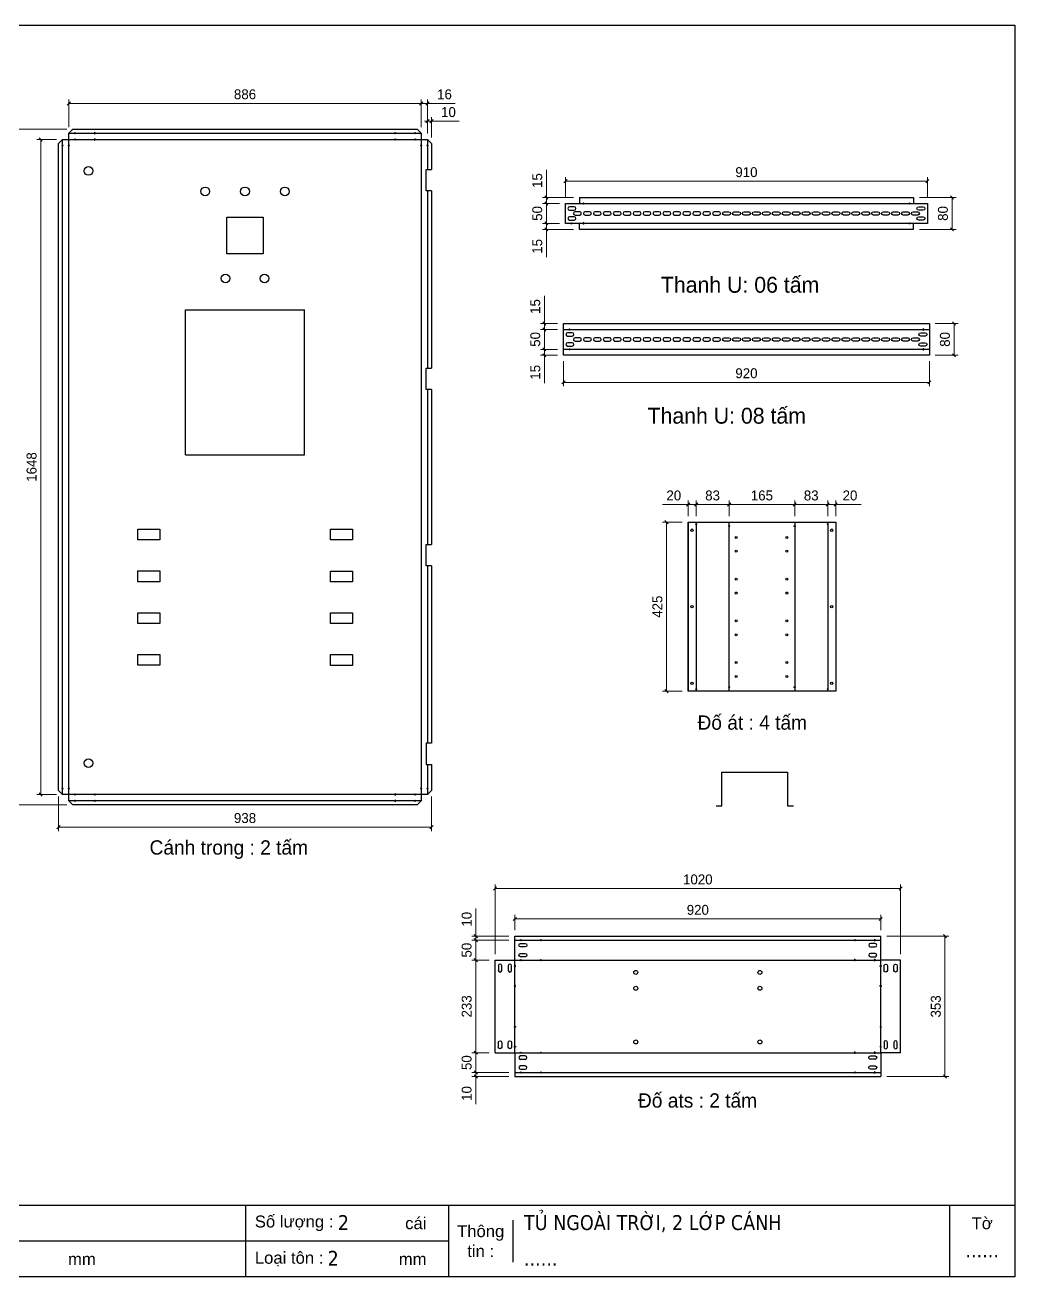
# Model space of a CAD drawing. Header units: millimetres. Extents: x 0 to 4455, y 0 to 3150.
# Drawn here: x 1965 to 4455, y 0 to 3150 of the extents above; entities that cross this region are included whole.
import ezdxf
from ezdxf.enums import TextEntityAlignment as Align

# ---------------------------------------------------------------- set-up
doc = ezdxf.new("R2010")
doc.units = ezdxf.units.MM
for name, color, linetype in [('10', 4, 'Continuous'), ('11', 7, 'Continuous'), ('CNC', 7, 'Continuous'), ('DIM', 253, 'Continuous')]:
    doc.layers.add(name, color=color, linetype=linetype)
doc.styles.add('Arial', font='arial.ttf')
doc.styles.add('Tahoma (Input Text)', font='tahoma.ttf')
doc.dimstyles.new('Dim-25', dxfattribs={"dimtxt": 25, "dimasz": 8, "dimexe": 10, "dimexo": 15, "dimgap": 10, "dimtad": 1, "dimdec": 0, "dimtxsty": 'Standard', "dimblk": 'OBLIQUE', "dimcen": 10, "dimclrd": 5, "dimclre": 5, "dimclrt": 3, "dimazin": 3, "dimtfac": 1, "dimtdec": 0, "dimtmove": 0, "dimatfit": 3, "dimldrblk": 'OBLIQUE', "dimlwd": 9, "dimlwe": 9})

# ---------------------------------------------------------------- blocks, each defined once
blk = doc.blocks.new('khungtenAsean2')
at = {"color": 7}
for p, q in [((2970, -1980), (0, -1980)), ((1680, -1980), (1680, -2100)), ((2020, -1980), (2020, -2100)), ((2860, -1980), (2860, -2100)), ((2128.3, -2005), (2128.3, -2075)), ((2020, -2040), (0, -2040))]:
    blk.add_line(p, q, dxfattribs=at)
blk.add_lwpolyline([(0, 0), (2970, 0), (2970, -2100), (0, -2100)], close=True, dxfattribs=at)
at = {"color": 2, "char_height": 20, "style": 'Arial'}
for s, insert, width, attachment_point in [('  Số lượng :', (1680, -2010), 917.634, 4), ('cái', (1947.6, -2010), 917.634, 4), ('Thông\\Ptin :', (2074.2, -2040), 108.311, 5), ('Tờ', (2915, -2010), 110, 5), ('  Loại tôn :', (1680, -2070), 917.634, 4), ('mm', (1382.3, -2070), 917.634, 4), ('mm', (1936.9, -2070), 917.634, 4)]:
    blk.add_mtext(s, dxfattribs=dict(at, insert=insert, width=width, attachment_point=attachment_point))
at = {"color": 1, "style": 'Tahoma (Input Text)', "flags": 8}
for tag, p in [('#03', (506.6, -2019.3)), ('#01', (137.1, -2021.3)), ('#05', (1106.6, -2021.3)), ('#07', (1834.7, -2021.3)), ('#09', (2146.7, -2021.3)), ('#02', (98.5, -2081.3)), ('#04', (486.1, -2081.3)), ('#06', (1065.3, -2081.3)), ('#08', (1817.4, -2081.3)), ('#10', (2146.7, -2081.3))]:
    blk.add_attdef(tag, p, '', height=25, dxfattribs=at)
blk.add_attdef('#11', text='', height=25, dxfattribs=at).set_placement((2915, -2067.3), align=Align.CENTER)
blk = doc.blocks.new('f3daunguoc')
at = {"layer": 'CNC', "color": 2, "lineweight": -3}
blk.add_circle((0, 0), 1.5, dxfattribs=at)
blk = doc.blocks.new('*D7')
at = {"color": 0, "linetype": 'ByBlock', "lineweight": -2}
for p, q in [((2973.6, 2904.1), (2981.6, 2912.1)), ((2991.6, 2912.1), (2983.6, 2904.1))]:
    blk.add_line(p, q, dxfattribs=at)
at = {"layer": 'Defpoints', "color": 0, "transparency": 16777216}
for p in [(2987.6, 2908.1), (2977.6, 2861.9), (2987.6, 2851.9)]:
    blk.add_point(p, dxfattribs=at)
at = {"layer": 'DIM', "color": 5, "lineweight": 9, "transparency": 16777216}
for p, q in [((2977.6, 2908.1), (2969.6, 2908.1)), ((2977.6, 2876.9), (2977.6, 2918.1)), ((2977.6, 2908.1), (2987.6, 2908.1)), ((2987.6, 2866.9), (2987.6, 2918.1)), ((2987.6, 2908.1), (3057, 2908.1))]:
    blk.add_line(p, q, dxfattribs=at)
at = {"layer": 'DIM', "color": 3, "transparency": 16777216, "insert": (3030.3, 2930.8), "char_height": 25, "attachment_point": 5}
blk.add_mtext('10', dxfattribs=at)
blk = doc.blocks.new('_Oblique')
at = {"color": 0, "linetype": 'ByBlock', "lineweight": -2}
blk.add_line((-0.5, -0.5), (0.5, 0.5), dxfattribs=at)
blk = doc.blocks.new('*D8')
at = {"color": 0, "linetype": 'ByBlock', "lineweight": -2}
for p, q in [((2957.6, 2948.8), (2965.6, 2956.8)), ((2981.6, 2956.8), (2973.6, 2948.8))]:
    blk.add_line(p, q, dxfattribs=at)
at = {"layer": 'Defpoints', "color": 0, "transparency": 16777216}
for p in [(2977.6, 2952.8), (2961.6, 2877.9), (2977.6, 2861.9)]:
    blk.add_point(p, dxfattribs=at)
at = {"layer": 'DIM', "color": 5, "lineweight": 9, "transparency": 16777216}
for p, q in [((2961.6, 2892.9), (2961.6, 2962.8)), ((2977.6, 2876.9), (2977.6, 2962.8)), ((2961.6, 2952.8), (2953.6, 2952.8)), ((2961.6, 2952.8), (2977.6, 2952.8)), ((2977.6, 2952.8), (3047, 2952.8))]:
    blk.add_line(p, q, dxfattribs=at)
at = {"layer": 'DIM', "color": 3, "transparency": 16777216, "insert": (3020.3, 2975.6), "char_height": 25, "attachment_point": 5}
blk.add_mtext('16', dxfattribs=at)
blk = doc.blocks.new('*D9')
at = {"color": 0, "linetype": 'ByBlock', "lineweight": -2}
for p, q in [((2079.6, 2956.8), (2071.6, 2948.8)), ((2957.6, 2948.8), (2965.6, 2956.8))]:
    blk.add_line(p, q, dxfattribs=at)
at = {"layer": 'Defpoints', "color": 0, "transparency": 16777216}
for p in [(2075.6, 2952.8), (2075.6, 2877.9), (2961.6, 2877.9)]:
    blk.add_point(p, dxfattribs=at)
at = {"layer": 'DIM', "color": 5, "lineweight": 9, "transparency": 16777216}
for p, q in [((2075.6, 2892.9), (2075.6, 2962.8)), ((2961.6, 2892.9), (2961.6, 2962.8)), ((2961.6, 2952.8), (2075.6, 2952.8))]:
    blk.add_line(p, q, dxfattribs=at)
at = {"layer": 'DIM', "color": 3, "transparency": 16777216, "insert": (2518.6, 2975.6), "char_height": 25, "attachment_point": 5}
blk.add_mtext('886', dxfattribs=at)
blk = doc.blocks.new('*D10')
at = {"color": 0, "linetype": 'ByBlock', "lineweight": -2}
for p, q in [((1916.5, 2883.9), (1908.5, 2891.9)), ((1908.5, 1191.9), (1916.5, 1183.9))]:
    blk.add_line(p, q, dxfattribs=at)
at = {"layer": 'Defpoints', "color": 0, "transparency": 16777216}
for p in [(2085.6, 2887.9), (1912.5, 1187.9), (2085.6, 1187.9)]:
    blk.add_point(p, dxfattribs=at)
at = {"layer": 'DIM', "color": 5, "lineweight": 9, "transparency": 16777216}
for p, q in [((2070.6, 2887.9), (1902.5, 2887.9)), ((1912.5, 2887.9), (1912.5, 1187.9)), ((2070.6, 1187.9), (1902.5, 1187.9))]:
    blk.add_line(p, q, dxfattribs=at)
at = {"layer": 'DIM', "color": 3, "transparency": 16777216, "insert": (1889.7, 2037.9), "char_height": 25, "attachment_point": 5, "rotation": 90}
blk.add_mtext('1700', dxfattribs=at)
blk = doc.blocks.new('*D11')
at = {"color": 0, "linetype": 'ByBlock', "lineweight": -2}
for p, q in [((2008.7, 2857.9), (2000.7, 2865.9)), ((2000.7, 1217.9), (2008.7, 1209.9))]:
    blk.add_line(p, q, dxfattribs=at)
at = {"layer": 'Defpoints', "color": 0, "transparency": 16777216}
for p in [(2004.7, 2861.9), (2059.6, 2861.9), (2059.6, 1213.9)]:
    blk.add_point(p, dxfattribs=at)
at = {"layer": 'DIM', "color": 5, "lineweight": 9, "transparency": 16777216}
for p, q in [((2044.6, 2861.9), (1994.7, 2861.9)), ((2004.7, 1213.9), (2004.7, 2861.9)), ((2044.6, 1213.9), (1994.7, 1213.9))]:
    blk.add_line(p, q, dxfattribs=at)
at = {"layer": 'DIM', "color": 3, "transparency": 16777216, "insert": (1981.9, 2037.9), "char_height": 25, "attachment_point": 5, "rotation": 90}
blk.add_mtext('1648', dxfattribs=at)
blk = doc.blocks.new('*D12')
at = {"color": 0, "linetype": 'ByBlock', "lineweight": -2}
for p, q in [((2053.6, 1135.8), (2045.6, 1127.8)), ((2983.6, 1127.8), (2991.6, 1135.8))]:
    blk.add_line(p, q, dxfattribs=at)
at = {"layer": 'Defpoints', "color": 0, "transparency": 16777216}
for p in [(2049.6, 1223.9), (2987.6, 1223.9), (2987.6, 1131.8)]:
    blk.add_point(p, dxfattribs=at)
at = {"layer": 'DIM', "color": 5, "lineweight": 9, "transparency": 16777216}
for p, q in [((2049.6, 1208.9), (2049.6, 1121.8)), ((2987.6, 1208.9), (2987.6, 1121.8)), ((2049.6, 1131.8), (2987.6, 1131.8))]:
    blk.add_line(p, q, dxfattribs=at)
at = {"layer": 'DIM', "color": 3, "transparency": 16777216, "insert": (2518.6, 1154.5), "char_height": 25, "attachment_point": 5}
blk.add_mtext('938', dxfattribs=at)
blk = doc.blocks.new('*D23')
at = {"color": 0, "linetype": 'ByBlock', "lineweight": -2}
for p, q in [((4300.8, 2711.9), (4292.8, 2719.9)), ((4292.8, 2639.9), (4300.8, 2631.9))]:
    blk.add_line(p, q, dxfattribs=at)
at = {"layer": 'Defpoints', "color": 0, "transparency": 16777216}
for p in [(4199.7, 2715.9), (4199.7, 2635.9), (4296.8, 2635.9)]:
    blk.add_point(p, dxfattribs=at)
at = {"layer": 'DIM', "color": 5, "lineweight": 9, "transparency": 16777216}
for p, q in [((4214.7, 2715.9), (4306.8, 2715.9)), ((4296.8, 2715.9), (4296.8, 2635.9)), ((4214.7, 2635.9), (4306.8, 2635.9))]:
    blk.add_line(p, q, dxfattribs=at)
at = {"layer": 'DIM', "color": 3, "transparency": 16777216, "insert": (4274, 2675.9), "char_height": 25, "attachment_point": 5, "rotation": 90}
blk.add_mtext('80', dxfattribs=at)
blk = doc.blocks.new('*D24')
at = {"color": 0, "linetype": 'ByBlock', "lineweight": -2}
for p, q in [((3280.5, 2696.9), (3272.5, 2704.9)), ((3272.5, 2654.9), (3280.5, 2646.9))]:
    blk.add_line(p, q, dxfattribs=at)
at = {"layer": 'Defpoints', "color": 0, "transparency": 16777216}
for p in [(3324.7, 2700.9), (3276.5, 2650.9), (3324.7, 2650.9)]:
    blk.add_point(p, dxfattribs=at)
at = {"layer": 'DIM', "color": 5, "lineweight": 9, "transparency": 16777216}
for p, q in [((3309.7, 2700.9), (3266.5, 2700.9)), ((3276.5, 2700.9), (3276.5, 2650.9)), ((3309.7, 2650.9), (3266.5, 2650.9))]:
    blk.add_line(p, q, dxfattribs=at)
at = {"layer": 'DIM', "color": 3, "transparency": 16777216, "insert": (3253.7, 2675.9), "char_height": 25, "attachment_point": 5, "rotation": 90}
blk.add_mtext('50', dxfattribs=at)
blk = doc.blocks.new('*D25')
at = {"color": 0, "linetype": 'ByBlock', "lineweight": -2}
for p, q in [((3272.5, 2719.9), (3280.5, 2711.9)), ((3280.5, 2696.9), (3272.5, 2704.9))]:
    blk.add_line(p, q, dxfattribs=at)
at = {"layer": 'Defpoints', "color": 0, "transparency": 16777216}
for p in [(3276.5, 2715.9), (3359.7, 2715.9), (3324.7, 2700.9)]:
    blk.add_point(p, dxfattribs=at)
at = {"layer": 'DIM', "color": 5, "lineweight": 9, "transparency": 16777216}
for p, q in [((3276.5, 2715.9), (3276.5, 2785.5)), ((3344.7, 2715.9), (3266.5, 2715.9)), ((3276.5, 2700.9), (3276.5, 2715.9)), ((3309.7, 2700.9), (3266.5, 2700.9)), ((3276.5, 2700.9), (3276.5, 2692.9))]:
    blk.add_line(p, q, dxfattribs=at)
at = {"layer": 'DIM', "color": 3, "transparency": 16777216, "insert": (3253.7, 2758.7), "char_height": 25, "attachment_point": 5, "rotation": 90}
blk.add_mtext('15', dxfattribs=at)
blk = doc.blocks.new('*D26')
at = {"color": 0, "linetype": 'ByBlock', "lineweight": -2}
for p, q in [((3272.5, 2654.9), (3280.5, 2646.9)), ((3280.5, 2631.9), (3272.5, 2639.9))]:
    blk.add_line(p, q, dxfattribs=at)
at = {"layer": 'Defpoints', "color": 0, "transparency": 16777216}
for p in [(3324.7, 2650.9), (3276.5, 2635.9), (3359.7, 2635.9)]:
    blk.add_point(p, dxfattribs=at)
at = {"layer": 'DIM', "color": 5, "lineweight": 9, "transparency": 16777216}
for p, q in [((3309.7, 2650.9), (3266.5, 2650.9)), ((3276.5, 2650.9), (3276.5, 2658.9)), ((3276.5, 2650.9), (3276.5, 2635.9)), ((3344.7, 2635.9), (3266.5, 2635.9)), ((3276.5, 2635.9), (3276.5, 2566.2))]:
    blk.add_line(p, q, dxfattribs=at)
at = {"layer": 'DIM', "color": 3, "transparency": 16777216, "insert": (3253.7, 2593.1), "char_height": 25, "attachment_point": 5, "rotation": 90}
blk.add_mtext('15', dxfattribs=at)
blk = doc.blocks.new('ovan8.5x20')
at = {"layer": 'CNC', "color": 2, "lineweight": -3}
for p, q in [((5.7, 4.2), (-5.8, 4.2)), ((-5.8, -4.2), (5.7, -4.2))]:
    blk.add_line(p, q, dxfattribs=at)
for centre, start, end in [((-5.8, 0), 90, 270), ((5.7, 0), 270, 90)]:
    blk.add_arc(centre, 4.25, start, end, dxfattribs=at)
blk = doc.blocks.new('*D27')
at = {"color": 0, "linetype": 'ByBlock', "lineweight": -2}
for p, q in [((4305.8, 2395), (4297.8, 2403)), ((4297.8, 2323), (4305.8, 2315))]:
    blk.add_line(p, q, dxfattribs=at)
at = {"layer": 'Defpoints', "color": 0, "transparency": 16777216}
for p in [(4239.7, 2399), (4239.7, 2319), (4301.8, 2319)]:
    blk.add_point(p, dxfattribs=at)
at = {"layer": 'DIM', "color": 5, "lineweight": 9, "transparency": 16777216}
for p, q in [((4254.7, 2399), (4311.8, 2399)), ((4301.8, 2399), (4301.8, 2319)), ((4254.7, 2319), (4311.8, 2319))]:
    blk.add_line(p, q, dxfattribs=at)
at = {"layer": 'DIM', "color": 3, "transparency": 16777216, "insert": (4279, 2359), "char_height": 25, "attachment_point": 5, "rotation": 90}
blk.add_mtext('80', dxfattribs=at)
blk = doc.blocks.new('*D28')
at = {"color": 0, "linetype": 'ByBlock', "lineweight": -2}
for p, q in [((3275.5, 2380), (3267.5, 2388)), ((3267.5, 2338), (3275.5, 2330))]:
    blk.add_line(p, q, dxfattribs=at)
at = {"layer": 'Defpoints', "color": 0, "transparency": 16777216}
for p in [(3319.7, 2384), (3271.5, 2334), (3319.7, 2334)]:
    blk.add_point(p, dxfattribs=at)
at = {"layer": 'DIM', "color": 5, "lineweight": 9, "transparency": 16777216}
for p, q in [((3304.7, 2384), (3261.5, 2384)), ((3271.5, 2384), (3271.5, 2334)), ((3304.7, 2334), (3261.5, 2334))]:
    blk.add_line(p, q, dxfattribs=at)
at = {"layer": 'DIM', "color": 3, "transparency": 16777216, "insert": (3248.7, 2359), "char_height": 25, "attachment_point": 5, "rotation": 90}
blk.add_mtext('50', dxfattribs=at)
blk = doc.blocks.new('*D29')
at = {"color": 0, "linetype": 'ByBlock', "lineweight": -2}
for p, q in [((3267.5, 2403), (3275.5, 2395)), ((3275.5, 2380), (3267.5, 2388))]:
    blk.add_line(p, q, dxfattribs=at)
at = {"layer": 'Defpoints', "color": 0, "transparency": 16777216}
for p in [(3271.5, 2399), (3319.7, 2399), (3319.7, 2384)]:
    blk.add_point(p, dxfattribs=at)
at = {"layer": 'DIM', "color": 5, "lineweight": 9, "transparency": 16777216}
for p, q in [((3271.5, 2399), (3271.5, 2468.6)), ((3304.7, 2399), (3261.5, 2399)), ((3271.5, 2384), (3271.5, 2399)), ((3304.7, 2384), (3261.5, 2384)), ((3271.5, 2384), (3271.5, 2376))]:
    blk.add_line(p, q, dxfattribs=at)
at = {"layer": 'DIM', "color": 3, "transparency": 16777216, "insert": (3248.7, 2441.8), "char_height": 25, "attachment_point": 5, "rotation": 90}
blk.add_mtext('15', dxfattribs=at)
blk = doc.blocks.new('*D30')
at = {"color": 0, "linetype": 'ByBlock', "lineweight": -2}
for p, q in [((3267.5, 2338), (3275.5, 2330)), ((3275.5, 2315), (3267.5, 2323))]:
    blk.add_line(p, q, dxfattribs=at)
at = {"layer": 'Defpoints', "color": 0, "transparency": 16777216}
for p in [(3319.7, 2334), (3271.5, 2319), (3319.7, 2319)]:
    blk.add_point(p, dxfattribs=at)
at = {"layer": 'DIM', "color": 5, "lineweight": 9, "transparency": 16777216}
for p, q in [((3304.7, 2334), (3261.5, 2334)), ((3271.5, 2334), (3271.5, 2342)), ((3271.5, 2334), (3271.5, 2319)), ((3304.7, 2319), (3261.5, 2319)), ((3271.5, 2319), (3271.5, 2249.3))]:
    blk.add_line(p, q, dxfattribs=at)
at = {"layer": 'DIM', "color": 3, "transparency": 16777216, "insert": (3248.7, 2276.2), "char_height": 25, "attachment_point": 5, "rotation": 90}
blk.add_mtext('15', dxfattribs=at)
blk = doc.blocks.new('*D31')
at = {"color": 0, "linetype": 'ByBlock', "lineweight": -2}
for p, q in [((3988.1, 1947.4), (3980.1, 1939.4)), ((4000.1, 1939.4), (4008.1, 1947.4))]:
    blk.add_line(p, q, dxfattribs=at)
at = {"layer": 'Defpoints', "color": 0, "transparency": 16777216}
for p in [(4004.1, 1943.4), (3984.1, 1899), (4004.1, 1899)]:
    blk.add_point(p, dxfattribs=at)
at = {"layer": 'DIM', "color": 5, "lineweight": 9, "transparency": 16777216}
for p, q in [((3984.1, 1914), (3984.1, 1953.4)), ((4004.1, 1914), (4004.1, 1953.4)), ((3984.1, 1943.4), (4004.1, 1943.4)), ((4004.1, 1943.4), (4068.2, 1943.4))]:
    blk.add_line(p, q, dxfattribs=at)
at = {"layer": 'DIM', "color": 3, "transparency": 16777216, "insert": (4040.1, 1966.2), "char_height": 25, "attachment_point": 5}
blk.add_mtext('20', dxfattribs=at)
blk = doc.blocks.new('*D32')
at = {"color": 0, "linetype": 'ByBlock', "lineweight": -2}
for p, q in [((3905.1, 1947.4), (3897.1, 1939.4)), ((3980.1, 1939.4), (3988.1, 1947.4))]:
    blk.add_line(p, q, dxfattribs=at)
at = {"layer": 'Defpoints', "color": 0, "transparency": 16777216}
for p in [(3901.1, 1943.4), (3901.1, 1899), (3984.1, 1899)]:
    blk.add_point(p, dxfattribs=at)
at = {"layer": 'DIM', "color": 5, "lineweight": 9, "transparency": 16777216}
for p, q in [((3901.1, 1914), (3901.1, 1953.4)), ((3984.1, 1914), (3984.1, 1953.4)), ((3984.1, 1943.4), (3901.1, 1943.4))]:
    blk.add_line(p, q, dxfattribs=at)
at = {"layer": 'DIM', "color": 3, "transparency": 16777216, "insert": (3942.6, 1966.2), "char_height": 25, "attachment_point": 5}
blk.add_mtext('83', dxfattribs=at)
blk = doc.blocks.new('*D33')
at = {"color": 0, "linetype": 'ByBlock', "lineweight": -2}
for p, q in [((3740.1, 1947.4), (3732.1, 1939.4)), ((3897.1, 1939.4), (3905.1, 1947.4))]:
    blk.add_line(p, q, dxfattribs=at)
at = {"layer": 'Defpoints', "color": 0, "transparency": 16777216}
for p in [(3736.1, 1943.4), (3736.1, 1899), (3901.1, 1899)]:
    blk.add_point(p, dxfattribs=at)
at = {"layer": 'DIM', "color": 5, "lineweight": 9, "transparency": 16777216}
for p, q in [((3736.1, 1914), (3736.1, 1953.4)), ((3901.1, 1914), (3901.1, 1953.4)), ((3901.1, 1943.4), (3736.1, 1943.4))]:
    blk.add_line(p, q, dxfattribs=at)
at = {"layer": 'DIM', "color": 3, "transparency": 16777216, "insert": (3818.6, 1966.2), "char_height": 25, "attachment_point": 5}
blk.add_mtext('165', dxfattribs=at)
blk = doc.blocks.new('*D34')
at = {"color": 0, "linetype": 'ByBlock', "lineweight": -2}
for p, q in [((3657.1, 1947.4), (3649.1, 1939.4)), ((3732.1, 1939.4), (3740.1, 1947.4))]:
    blk.add_line(p, q, dxfattribs=at)
at = {"layer": 'Defpoints', "color": 0, "transparency": 16777216}
for p in [(3653.1, 1943.4), (3653.1, 1899), (3736.1, 1899)]:
    blk.add_point(p, dxfattribs=at)
at = {"layer": 'DIM', "color": 5, "lineweight": 9, "transparency": 16777216}
for p, q in [((3653.1, 1914), (3653.1, 1953.4)), ((3736.1, 1914), (3736.1, 1953.4)), ((3736.1, 1943.4), (3653.1, 1943.4))]:
    blk.add_line(p, q, dxfattribs=at)
at = {"layer": 'DIM', "color": 3, "transparency": 16777216, "insert": (3694.6, 1966.2), "char_height": 25, "attachment_point": 5}
blk.add_mtext('83', dxfattribs=at)
blk = doc.blocks.new('*D35')
at = {"color": 0, "linetype": 'ByBlock', "lineweight": -2}
for p, q in [((3637.1, 1947.4), (3629.1, 1939.4)), ((3649.1, 1939.4), (3657.1, 1947.4))]:
    blk.add_line(p, q, dxfattribs=at)
at = {"layer": 'Defpoints', "color": 0, "transparency": 16777216}
for p in [(3633.1, 1943.4), (3633.1, 1899), (3653.1, 1899)]:
    blk.add_point(p, dxfattribs=at)
at = {"layer": 'DIM', "color": 5, "lineweight": 9, "transparency": 16777216}
for p, q in [((3633.1, 1914), (3633.1, 1953.4)), ((3653.1, 1914), (3653.1, 1953.4)), ((3633.1, 1943.4), (3568.9, 1943.4)), ((3653.1, 1943.4), (3633.1, 1943.4))]:
    blk.add_line(p, q, dxfattribs=at)
at = {"layer": 'DIM', "color": 3, "transparency": 16777216, "insert": (3597, 1966.2), "char_height": 25, "attachment_point": 5}
blk.add_mtext('20', dxfattribs=at)
blk = doc.blocks.new('*D36')
at = {"color": 0, "linetype": 'ByBlock', "lineweight": -2}
for p, q in [((3582.7, 1895), (3574.7, 1903)), ((3574.7, 1478), (3582.7, 1470))]:
    blk.add_line(p, q, dxfattribs=at)
at = {"layer": 'Defpoints', "color": 0, "transparency": 16777216}
for p in [(3633.1, 1899), (3578.7, 1474), (3633.1, 1474)]:
    blk.add_point(p, dxfattribs=at)
at = {"layer": 'DIM', "color": 5, "lineweight": 9, "transparency": 16777216}
for p, q in [((3618.1, 1899), (3568.7, 1899)), ((3578.7, 1899), (3578.7, 1474)), ((3618.1, 1474), (3568.7, 1474))]:
    blk.add_line(p, q, dxfattribs=at)
at = {"layer": 'DIM', "color": 3, "transparency": 16777216, "insert": (3555.9, 1686.5), "char_height": 25, "attachment_point": 5, "rotation": 90}
blk.add_mtext('425', dxfattribs=at)
blk = doc.blocks.new('*D37')
at = {"color": 0, "linetype": 'ByBlock', "lineweight": -2}
for p, q in [((3328.7, 2761), (3320.7, 2753)), ((4230.7, 2753), (4238.7, 2761))]:
    blk.add_line(p, q, dxfattribs=at)
at = {"layer": 'Defpoints', "color": 0, "transparency": 16777216}
for p in [(4234.7, 2757), (3324.7, 2700.9), (4234.7, 2700.9)]:
    blk.add_point(p, dxfattribs=at)
at = {"layer": 'DIM', "color": 5, "lineweight": 9, "transparency": 16777216}
for p, q in [((3324.7, 2715.9), (3324.7, 2767)), ((3324.7, 2757), (4234.7, 2757)), ((4234.7, 2715.9), (4234.7, 2767))]:
    blk.add_line(p, q, dxfattribs=at)
at = {"layer": 'DIM', "color": 3, "transparency": 16777216, "insert": (3779.7, 2779.7), "char_height": 25, "attachment_point": 5}
blk.add_mtext('910', dxfattribs=at)
blk = doc.blocks.new('*D38')
at = {"color": 0, "linetype": 'ByBlock', "lineweight": -2}
for p, q in [((3323.7, 2255), (3315.7, 2247)), ((4235.7, 2247), (4243.7, 2255))]:
    blk.add_line(p, q, dxfattribs=at)
at = {"layer": 'Defpoints', "color": 0, "transparency": 16777216}
for p in [(3319.7, 2319), (4239.7, 2319), (4239.7, 2251)]:
    blk.add_point(p, dxfattribs=at)
at = {"layer": 'DIM', "color": 5, "lineweight": 9, "transparency": 16777216}
for p, q in [((3319.7, 2304), (3319.7, 2241)), ((4239.7, 2304), (4239.7, 2241)), ((3319.7, 2251), (4239.7, 2251))]:
    blk.add_line(p, q, dxfattribs=at)
at = {"layer": 'DIM', "color": 3, "transparency": 16777216, "insert": (3779.7, 2273.7), "char_height": 25, "attachment_point": 5}
blk.add_mtext('920', dxfattribs=at)
blk = doc.blocks.new('*D39')
at = {"color": 0, "linetype": 'ByBlock', "lineweight": -2}
for p, q in [((4282.9, 853.3), (4274.9, 861.3)), ((4274.9, 508.3), (4282.9, 500.3))]:
    blk.add_line(p, q, dxfattribs=at)
at = {"layer": 'Defpoints', "color": 0, "transparency": 16777216}
for p in [(4117.4, 857.3), (4117.4, 504.3), (4278.9, 504.3)]:
    blk.add_point(p, dxfattribs=at)
at = {"layer": 'DIM', "color": 5, "lineweight": 9, "transparency": 16777216}
for p, q in [((4132.4, 857.3), (4288.9, 857.3)), ((4278.9, 857.3), (4278.9, 504.3)), ((4132.4, 504.3), (4288.9, 504.3))]:
    blk.add_line(p, q, dxfattribs=at)
at = {"layer": 'DIM', "color": 3, "transparency": 16777216, "insert": (4256.1, 680.8), "char_height": 25, "attachment_point": 5, "rotation": 90}
blk.add_mtext('353', dxfattribs=at)
blk = doc.blocks.new('*D40')
at = {"color": 0, "linetype": 'ByBlock', "lineweight": -2}
for p, q in [((3094.9, 861.3), (3102.9, 853.3)), ((3102.9, 843.3), (3094.9, 851.3))]:
    blk.add_line(p, q, dxfattribs=at)
at = {"layer": 'Defpoints', "color": 0, "transparency": 16777216}
for p in [(3098.9, 857.3), (3197.4, 857.3), (3197.4, 847.3)]:
    blk.add_point(p, dxfattribs=at)
at = {"layer": 'DIM', "color": 5, "lineweight": 9, "transparency": 16777216}
for p, q in [((3098.9, 857.3), (3098.9, 926.7)), ((3182.4, 857.3), (3088.9, 857.3)), ((3098.9, 847.3), (3098.9, 857.3)), ((3182.4, 847.3), (3088.9, 847.3)), ((3098.9, 847.3), (3098.9, 839.3))]:
    blk.add_line(p, q, dxfattribs=at)
at = {"layer": 'DIM', "color": 3, "transparency": 16777216, "insert": (3076.1, 900), "char_height": 25, "attachment_point": 5, "rotation": 90}
blk.add_mtext('10', dxfattribs=at)
blk = doc.blocks.new('*D41')
at = {"color": 0, "linetype": 'ByBlock', "lineweight": -2}
for p, q in [((3102.9, 843.3), (3094.9, 851.3)), ((3094.9, 801.3), (3102.9, 793.3))]:
    blk.add_line(p, q, dxfattribs=at)
at = {"layer": 'Defpoints', "color": 0, "transparency": 16777216}
for p in [(3098.9, 847.3), (3197.4, 847.3), (3147.4, 797.3)]:
    blk.add_point(p, dxfattribs=at)
at = {"layer": 'DIM', "color": 5, "lineweight": 9, "transparency": 16777216}
for p, q in [((3182.4, 847.3), (3088.9, 847.3)), ((3098.9, 797.3), (3098.9, 847.3)), ((3132.4, 797.3), (3088.9, 797.3))]:
    blk.add_line(p, q, dxfattribs=at)
at = {"layer": 'DIM', "color": 3, "transparency": 16777216, "insert": (3076.1, 822.3), "char_height": 25, "attachment_point": 5, "rotation": 90}
blk.add_mtext('50', dxfattribs=at)
blk = doc.blocks.new('*D42')
at = {"color": 0, "linetype": 'ByBlock', "lineweight": -2}
for p, q in [((3102.9, 793.3), (3094.9, 801.3)), ((3094.9, 568.3), (3102.9, 560.3))]:
    blk.add_line(p, q, dxfattribs=at)
at = {"layer": 'Defpoints', "color": 0, "transparency": 16777216}
for p in [(3147.4, 797.3), (3098.9, 564.3), (3147.4, 564.3)]:
    blk.add_point(p, dxfattribs=at)
at = {"layer": 'DIM', "color": 5, "lineweight": 9, "transparency": 16777216}
for p, q in [((3132.4, 797.3), (3088.9, 797.3)), ((3098.9, 797.3), (3098.9, 564.3)), ((3132.4, 564.3), (3088.9, 564.3))]:
    blk.add_line(p, q, dxfattribs=at)
at = {"layer": 'DIM', "color": 3, "transparency": 16777216, "insert": (3076.1, 680.8), "char_height": 25, "attachment_point": 5, "rotation": 90}
blk.add_mtext('233', dxfattribs=at)
blk = doc.blocks.new('*D43')
at = {"color": 0, "linetype": 'ByBlock', "lineweight": -2}
for p, q in [((3102.9, 560.3), (3094.9, 568.3)), ((3094.9, 518.3), (3102.9, 510.3))]:
    blk.add_line(p, q, dxfattribs=at)
at = {"layer": 'Defpoints', "color": 0, "transparency": 16777216}
for p in [(3147.4, 564.3), (3098.9, 514.3), (3197.4, 514.3)]:
    blk.add_point(p, dxfattribs=at)
at = {"layer": 'DIM', "color": 5, "lineweight": 9, "transparency": 16777216}
for p, q in [((3132.4, 564.3), (3088.9, 564.3)), ((3098.9, 564.3), (3098.9, 514.3)), ((3182.4, 514.3), (3088.9, 514.3))]:
    blk.add_line(p, q, dxfattribs=at)
at = {"layer": 'DIM', "color": 3, "transparency": 16777216, "insert": (3076.1, 539.3), "char_height": 25, "attachment_point": 5, "rotation": 90}
blk.add_mtext('50', dxfattribs=at)
blk = doc.blocks.new('*D44')
at = {"color": 0, "linetype": 'ByBlock', "lineweight": -2}
for p, q in [((3094.9, 518.3), (3102.9, 510.3)), ((3102.9, 500.3), (3094.9, 508.3))]:
    blk.add_line(p, q, dxfattribs=at)
at = {"layer": 'Defpoints', "color": 0, "transparency": 16777216}
for p in [(3098.9, 504.3), (3197.4, 514.3), (3197.4, 504.3)]:
    blk.add_point(p, dxfattribs=at)
at = {"layer": 'DIM', "color": 5, "lineweight": 9, "transparency": 16777216}
for p, q in [((3182.4, 514.3), (3088.9, 514.3)), ((3182.4, 504.3), (3088.9, 504.3)), ((3098.9, 514.3), (3098.9, 522.3)), ((3098.9, 514.3), (3098.9, 504.3)), ((3098.9, 504.3), (3098.9, 435))]:
    blk.add_line(p, q, dxfattribs=at)
at = {"layer": 'DIM', "color": 3, "transparency": 16777216, "insert": (3076.1, 461.7), "char_height": 25, "attachment_point": 5, "rotation": 90}
blk.add_mtext('10', dxfattribs=at)
blk = doc.blocks.new('*D45')
at = {"color": 0, "linetype": 'ByBlock', "lineweight": -2}
for p, q in [((3151.4, 981.3), (3143.4, 973.3)), ((4163.4, 973.3), (4171.4, 981.3))]:
    blk.add_line(p, q, dxfattribs=at)
at = {"layer": 'Defpoints', "color": 0, "transparency": 16777216}
for p in [(4167.4, 977.3), (3147.4, 797.3), (4167.4, 797.3)]:
    blk.add_point(p, dxfattribs=at)
at = {"layer": 'DIM', "color": 5, "lineweight": 9, "transparency": 16777216}
for p, q in [((3147.4, 812.3), (3147.4, 987.3)), ((3147.4, 977.3), (4167.4, 977.3)), ((4167.4, 812.3), (4167.4, 987.3))]:
    blk.add_line(p, q, dxfattribs=at)
at = {"layer": 'DIM', "color": 3, "transparency": 16777216, "insert": (3657.4, 1000.1), "char_height": 25, "attachment_point": 5}
blk.add_mtext('1020', dxfattribs=at)
blk = doc.blocks.new('*D46')
at = {"color": 0, "linetype": 'ByBlock', "lineweight": -2}
for p, q in [((3201.4, 904.8), (3193.4, 896.8)), ((4113.4, 896.8), (4121.4, 904.8))]:
    blk.add_line(p, q, dxfattribs=at)
at = {"layer": 'Defpoints', "color": 0, "transparency": 16777216}
for p in [(3197.4, 900.8), (3197.4, 857.3), (4117.4, 857.3)]:
    blk.add_point(p, dxfattribs=at)
at = {"layer": 'DIM', "color": 5, "lineweight": 9, "transparency": 16777216}
for p, q in [((3197.4, 872.3), (3197.4, 910.8)), ((4117.4, 900.8), (3197.4, 900.8)), ((4117.4, 872.3), (4117.4, 910.8))]:
    blk.add_line(p, q, dxfattribs=at)
at = {"layer": 'DIM', "color": 3, "transparency": 16777216, "insert": (3657.4, 923.5), "char_height": 25, "attachment_point": 5}
blk.add_mtext('920', dxfattribs=at)

msp = doc.modelspace()

# ---------------------------------------------------------------- linework, layer by layer
at = {"color": 7}
for p, q in [((3359.7, 2715.9), (4199.7, 2715.9)), ((3324.7, 2700.9), (4234.7, 2700.9)), ((3324.7, 2650.9), (3324.7, 2700.9)), ((4234.7, 2700.9), (4234.7, 2650.9)), ((4234.7, 2650.9), (3324.7, 2650.9)), ((4199.7, 2635.9), (3359.7, 2635.9)), ((3319.7, 2399), (4239.7, 2399)), ((3319.7, 2319), (3319.7, 2399)), ((4239.7, 2399), (4239.7, 2319)), ((3319.7, 2384), (4239.7, 2384)), ((4239.7, 2334), (3319.7, 2334)), ((4239.7, 2319), (3319.7, 2319))]:
    msp.add_line(p, q, dxfattribs=at)
for p, q in [((3359.7, 2715.9), (3359.7, 2700.9)), ((4199.7, 2715.9), (4199.7, 2700.9)), ((3359.7, 2635.9), (3359.7, 2650.9)), ((4199.7, 2635.9), (4199.7, 2650.9)), ((3633.1, 1899), (3633.1, 1474)), ((3653.1, 1899), (3653.1, 1474)), ((3984.1, 1899), (3984.1, 1474)), ((4004.1, 1899), (4004.1, 1474)), ((3718.2, 1185.4), (3718.2, 1270.4)), ((3718.2, 1270.4), (3883.2, 1270.4)), ((3883.2, 1270.4), (3883.2, 1185.4)), ((3703.2, 1185.4), (3718.2, 1185.4)), ((3883.2, 1185.4), (3898.2, 1185.4)), ((3197.4, 857.3), (4117.4, 857.3)), ((3197.4, 847.3), (4117.4, 847.3)), ((3197.4, 797.3), (4117.4, 797.3)), ((3197.4, 564.3), (4117.4, 564.3)), ((3197.4, 514.3), (4117.4, 514.3)), ((3197.4, 504.3), (4117.4, 504.3))]:
    msp.add_line(p, q)
at = {"color": 2}
for p, q in [((2368.6, 2433.4), (2668.6, 2433.4)), ((2368.6, 2068.4), (2368.6, 2433.4)), ((2668.6, 2068.4), (2668.6, 2433.4)), ((2368.6, 2068.4), (2668.6, 2068.4))]:
    msp.add_line(p, q, dxfattribs=at)
at = {"color": 7}
for points in [[(2987.6, 1289.1), (2987.6, 1223.9), (2977.6, 1213.9), (2961.6, 1213.9), (2961.6, 1197.9), (2951.6, 1187.9), (2085.6, 1187.9), (2075.6, 1197.9), (2075.6, 1213.9), (2059.6, 1213.9), (2049.6, 1223.9), (2049.6, 2851.9), (2059.6, 2861.9), (2075.6, 2861.9), (2075.6, 2877.9), (2085.6, 2887.9), (2951.6, 2887.9), (2961.6, 2877.9), (2961.6, 2861.9), (2977.6, 2861.9), (2987.6, 2851.9), (2987.6, 2786.6)], [(2075.6, 2877.9), (2961.6, 2877.9)], [(2059.6, 1213.9), (2059.6, 2861.9)], [(2977.6, 2861.9), (2977.6, 2786.6)], [(2977.6, 2732.6), (2977.6, 2286.6)], [(2987.6, 2732.6), (2987.6, 2286.6)], [(2977.6, 2232.6), (2977.6, 1843.1)], [(2987.6, 2232.6), (2987.6, 1843.1)], [(2977.6, 1789.1), (2977.6, 1343.1)], [(2987.6, 1789.1), (2987.6, 1343.1)], [(2977.6, 1289.1), (2977.6, 1213.9)], [(2961.6, 1197.9), (2075.6, 1197.9)]]:
    msp.add_lwpolyline(points, dxfattribs=at)
msp.add_lwpolyline([(2075.6, 2861.9), (2961.6, 2861.9), (2961.6, 1213.9), (2075.6, 1213.9)], close=True, dxfattribs=at)
at = {"color": 2}
for points in [[(2987.6, 2732.6), (2974.6, 2732.6), (2974.6, 2786.6), (2987.6, 2786.6)], [(2987.6, 2232.6), (2974.6, 2232.6), (2974.6, 2286.6), (2987.6, 2286.6)], [(2987.6, 1789.1), (2974.6, 1789.1), (2974.6, 1843.1), (2987.6, 1843.1)], [(2987.6, 1343.1), (2974.6, 1343.1), (2974.6, 1289.1), (2987.6, 1289.1)]]:
    msp.add_lwpolyline(points, dxfattribs=at)
for points in [[(2564.6, 2574.4), (2472.6, 2574.4), (2472.6, 2666.4), (2564.6, 2666.4)], [(2249.1, 1881.4), (2304.1, 1881.4), (2304.1, 1854.4), (2249.1, 1854.4)], [(2733.6, 1881.4), (2788.6, 1881.4), (2788.6, 1854.4), (2733.6, 1854.4)], [(2249.1, 1776.4), (2304.1, 1776.4), (2304.1, 1749.4), (2249.1, 1749.4)], [(2733.6, 1775.9), (2788.6, 1775.9), (2788.6, 1748.9), (2733.6, 1748.9)], [(2249.1, 1671.4), (2304.1, 1671.4), (2304.1, 1644.4), (2249.1, 1644.4)], [(2733.6, 1670.9), (2788.6, 1670.9), (2788.6, 1643.9), (2733.6, 1643.9)], [(2249.1, 1566.4), (2304.1, 1566.4), (2304.1, 1539.4), (2249.1, 1539.4)], [(2733.6, 1565.9), (2788.6, 1565.9), (2788.6, 1538.9), (2733.6, 1538.9)]]:
    msp.add_lwpolyline(points, close=True, dxfattribs=at)
for points in [[(3633.1, 1899), (4004.1, 1899), (4004.1, 1474), (3633.1, 1474)], [(3736.1, 1899), (3901.1, 1899), (3901.1, 1474), (3736.1, 1474)]]:
    msp.add_lwpolyline(points, close=True)
for points in [[(3147.4, 797.3), (3197.4, 797.3), (3197.4, 857.3)], [(4167.4, 797.3), (4117.4, 797.3), (4117.4, 857.3)], [(3147.4, 564.3), (3197.4, 564.3), (3197.4, 504.3)], [(4167.4, 564.3), (4117.4, 564.3), (4117.4, 504.3)]]:
    msp.add_lwpolyline(points)
for centre, radius in [((2125.1, 2782.9), 11), ((2418.6, 2731.4), 11), ((2518.6, 2731.4), 11), ((2618.6, 2731.4), 11), ((2469.5, 2512.1), 11), ((2567.7, 2512.1), 11), ((3753.7, 1860.9), 2.5), ((3881.6, 1860.9), 2.5), ((3753.7, 1825.9), 2.5), ((3881.6, 1825.9), 2.5), ((3753.7, 1755.9), 2.5), ((3881.6, 1755.9), 2.5), ((3753.7, 1720.9), 2.5), ((3881.6, 1720.9), 2.5), ((3753.8, 1650.9), 2.5), ((3881.5, 1650.9), 2.5), ((3753.8, 1615.9), 2.5), ((3881.5, 1615.9), 2.5), ((3753.7, 1545.9), 2.5), ((3881.6, 1545.9), 2.5), ((3753.7, 1510.9), 2.5), ((3881.6, 1510.9), 2.5), ((2125.1, 1292.9), 11)]:
    msp.add_circle(centre, radius, dxfattribs=at)
for centre, radius in [((3653.1, 1894), 1), ((3736.1, 1889), 1.5), ((3901.1, 1889), 1.5), ((3984.1, 1894), 1), ((3643.1, 1879), 3), ((3994.1, 1879), 3), ((3643.1, 1686.5), 3), ((3994.1, 1686.5), 3), ((3643.1, 1494), 3), ((3736.1, 1484), 1.5), ((3901.1, 1484), 1.5), ((3994.1, 1494), 3), ((3653.1, 1479), 1), ((3984.1, 1479), 1), ((3501.4, 766.3), 5), ((3813.4, 766.3), 5), ((3501.4, 726.3), 5), ((3813.4, 726.3), 5), ((3501.4, 591.3), 5), ((3813.4, 591.3), 5)]:
    msp.add_circle(centre, radius)
at = {"layer": '10', "linetype": 'Continuous'}
for p, q in [((3147.4, 564.3), (3147.4, 797.3)), ((3197.4, 564.3), (3197.4, 797.3)), ((4117.4, 564.3), (4117.4, 797.3)), ((4167.4, 564.3), (4167.4, 797.3))]:
    msp.add_line(p, q, dxfattribs=at)
at = {"layer": '11', "color": 2, "linetype": 'Continuous'}
msp.add_line((2401.1, 2068.4), (2636.1, 2068.4), dxfattribs=at)

# ---------------------------------------------------------------- block references
at = {"color": 7}
ref = msp.add_blockref('khungtenAsean2', (0, 3150), dxfattribs=dict(at, xscale=1.5, yscale=1.5, zscale=1.5))
ref.add_attrib('#11', '......', dxfattribs={"color": 1, "height": 37.5, "style": 'Tahoma (Input Text)'}).set_placement((4372.5, 49), align=Align.CENTER)
ref.add_attrib('#09', 'TỦ NGOÀI TRỜI, 2 LỚP CÁNH', (3220.1, 118.1), dxfattribs={"color": 1, "height": 37.5, "style": 'Tahoma (Input Text)'})
ref.add_attrib('#10', '......', (3220.1, 28.1), dxfattribs={"color": 1, "height": 37.5, "style": 'Tahoma (Input Text)'})
ref.add_attrib('#08', '2', (2726.2, 28.1), dxfattribs={"color": 1, "height": 37.5, "style": 'Tahoma (Input Text)'})
ref.add_attrib('#07', '2', (2752, 118.1), dxfattribs={"color": 1, "height": 37.5, "style": 'Tahoma (Input Text)'})
at = {"lineweight": -3, "xscale": -1}
for p, rotation in [((2090.6, 2877.9), 180), ((2140.6, 2877.9), 180), ((2059.6, 2846.9), 180), ((2075.6, 2846.9), 180), ((2090.6, 2861.9), 180), ((2140.6, 2861.9), 180), ((4189.7, 2700.9), 90), ((3369.7, 2650.9), 270), ((4224.7, 2384), 90), ((4224.7, 2334), 90), ((3197.4, 782.3), 90), ((3197.4, 732.3), 90), ((4117.4, 629.3), 270), ((4117.4, 579.3), 270)]:
    msp.add_blockref('f3daunguoc', p, dxfattribs=dict(at, rotation=rotation))
at = {"lineweight": -3}
for p, rotation in [((2896.6, 2877.9), 180), ((2946.6, 2877.9), 180), ((2896.6, 2861.9), 180), ((2946.6, 2861.9), 180), ((2961.6, 2846.9), 180), ((2977.6, 2846.9), 180), ((3369.7, 2700.9), 270), ((3339.7, 2650.9), 270), ((4189.7, 2650.9), 90), ((3334.7, 2384), 270), ((3334.7, 2334), 270), ((4117.4, 782.3), 270), ((4117.4, 732.3), 270), ((3197.4, 629.3), 90), ((3197.4, 579.3), 90)]:
    msp.add_blockref('f3daunguoc', p, dxfattribs=dict(at, rotation=rotation))
for p in [(2059.6, 1228.9), (2075.6, 1228.9), (2090.6, 1213.9), (2090.6, 1197.9), (2140.6, 1213.9), (2140.6, 1197.9), (3212.4, 847.3), (3262.4, 847.3), (3212.4, 797.3), (3262.4, 797.3), (3212.4, 564.3), (3262.4, 564.3), (3212.4, 514.3), (3262.4, 514.3)]:
    msp.add_blockref('f3daunguoc', p, dxfattribs=at)
at = {"lineweight": -3, "xscale": -1}
for p in [(2961.6, 1228.9), (2977.6, 1228.9), (2896.6, 1213.9), (2896.6, 1197.9), (2946.6, 1213.9), (2946.6, 1197.9), (4052.4, 847.3), (4102.4, 847.3), (4052.4, 797.3), (4102.4, 797.3), (4052.4, 564.3), (4102.4, 564.3), (4052.4, 514.3), (4102.4, 514.3)]:
    msp.add_blockref('f3daunguoc', p, dxfattribs=at)
at = {"layer": 'CNC', "lineweight": -3}
for p, rotation in [((3340.7, 2688.4), 180), ((3340.7, 2663.4), 180), ((3335.7, 2371.5), 180), ((3335.7, 2346.5), 180), ((3159.9, 777.3), 90), ((3184.9, 777.3), 90), ((4129.9, 584.3), 270), ((4154.9, 584.3), 270), ((3217.4, 551.8), 180), ((3217.4, 526.8), 180)]:
    msp.add_blockref('ovan8.5x20', p, dxfattribs=dict(at, rotation=rotation))
for p in [(3354.7, 2675.9), (3379.7, 2675.9), (3404.7, 2675.9), (3429.7, 2675.9), (3454.7, 2675.9), (3479.7, 2675.9), (3504.7, 2675.9), (3529.7, 2675.9), (3554.7, 2675.9), (3579.7, 2675.9), (3604.7, 2675.9), (3629.7, 2675.9), (3654.7, 2675.9), (3679.7, 2675.9), (3704.7, 2675.9), (3354.7, 2359), (3379.7, 2359), (3404.7, 2359), (3429.7, 2359), (3454.7, 2359), (3479.7, 2359), (3504.7, 2359), (3529.7, 2359), (3554.7, 2359), (3579.7, 2359), (3604.7, 2359), (3629.7, 2359), (3654.7, 2359), (3679.7, 2359), (3704.7, 2359), (4097.4, 834.8), (4097.4, 809.8)]:
    msp.add_blockref('ovan8.5x20', p, dxfattribs=at)
at = {"layer": 'CNC', "lineweight": -3, "xscale": -1}
for p in [(3729.7, 2675.9), (3754.7, 2675.9), (3779.7, 2675.9), (3804.7, 2675.9), (3829.7, 2675.9), (3854.7, 2675.9), (3879.7, 2675.9), (3904.7, 2675.9), (3929.7, 2675.9), (3954.7, 2675.9), (3979.7, 2675.9), (4004.7, 2675.9), (4029.7, 2675.9), (4054.7, 2675.9), (4079.7, 2675.9), (4104.7, 2675.9), (4129.7, 2675.9), (4154.7, 2675.9), (4179.7, 2675.9), (4204.7, 2675.9), (3729.7, 2359), (3754.7, 2359), (3779.7, 2359), (3804.7, 2359), (3829.7, 2359), (3854.7, 2359), (3879.7, 2359), (3904.7, 2359), (3929.7, 2359), (3954.7, 2359), (3979.7, 2359), (4004.7, 2359), (4029.7, 2359), (4054.7, 2359), (4079.7, 2359), (4104.7, 2359), (4129.7, 2359), (4154.7, 2359), (4179.7, 2359), (4204.7, 2359), (3217.4, 834.8), (3217.4, 809.8)]:
    msp.add_blockref('ovan8.5x20', p, dxfattribs=at)
for p, rotation in [((4218.7, 2688.4), 180), ((4218.7, 2663.4), 180), ((4223.7, 2371.5), 180), ((4223.7, 2346.5), 180), ((4129.9, 777.3), 270), ((4154.9, 777.3), 270), ((3159.9, 584.3), 90), ((3184.9, 584.3), 90), ((4097.4, 551.8), 180), ((4097.4, 526.8), 180)]:
    msp.add_blockref('ovan8.5x20', p, dxfattribs=dict(at, rotation=rotation))

# ---------------------------------------------------------------- texts
at = {"color": 7, "char_height": 40, "width": 915, "attachment_point": 5}
for s, insert in [('Thanh U: 06 tấm', (3763.7, 2496.2)), ('Thanh U: 08 tấm', (3730.2, 2166.7))]:
    msp.add_mtext(s, dxfattribs=dict(at, insert=insert))
at = {"color": 2, "char_height": 36, "width": 775, "attachment_point": 5}
for s, insert in [('Đố át : 4 tấm', (3794.4, 1394.7)), ('Cánh trong : 2 tấm', (2477.8, 1075.2)), ('Đố ats : 2 tấm', (3656.7, 443.8))]:
    msp.add_mtext(s, dxfattribs=dict(at, insert=insert))

# ---------------------------------------------------------------- dimensions: what is measured, and where the dimension line sits
at = {"layer": 'DIM'}
for base, p1, p2, picture, middle in [((2075.6, 2952.8), (2961.6, 2877.9), (2075.6, 2877.9), '*D9', (2518.6, 2975.6)), ((2977.6, 2952.8), (2961.6, 2877.9), (2977.6, 2861.9), '*D8', (3020.3, 2975.6)), ((2987.6, 2908.1), (2977.6, 2861.9), (2987.6, 2851.9), '*D7', (3030.3, 2930.8)), ((4234.7, 2757), (3324.7, 2700.9), (4234.7, 2700.9), '*D37', (3779.7, 2779.7)), ((4239.7, 2251), (3319.7, 2319), (4239.7, 2319), '*D38', (3779.7, 2273.7)), ((3633.1, 1943.4), (3653.1, 1899), (3633.1, 1899), '*D35', (3597, 1966.2)), ((3653.1, 1943.4), (3736.1, 1899), (3653.1, 1899), '*D34', (3694.6, 1966.2)), ((3736.1, 1943.4), (3901.1, 1899), (3736.1, 1899), '*D33', (3818.6, 1966.2)), ((3901.1, 1943.4), (3984.1, 1899), (3901.1, 1899), '*D32', (3942.6, 1966.2)), ((4004.1, 1943.4), (3984.1, 1899), (4004.1, 1899), '*D31', (4040.1, 1966.2)), ((2987.6, 1131.8), (2049.6, 1223.9), (2987.6, 1223.9), '*D12', (2518.6, 1154.5)), ((4167.4, 977.3), (3147.4, 797.3), (4167.4, 797.3), '*D45', (3657.4, 1000.1)), ((3197.4, 900.8), (4117.4, 857.3), (3197.4, 857.3), '*D46', (3657.4, 923.5))]:
    dim = msp.add_linear_dim(base=base, p1=p1, p2=p2, dimstyle='Dim-25', dxfattribs=at)
    dim.commit()
    dim.dimension.update_dxf_attribs({"geometry": picture, "text_midpoint": middle})
for base, p1, p2, picture, middle in [((1912.5, 1187.9), (2085.6, 2887.9), (2085.6, 1187.9), '*D10', (1889.7, 2037.9)), ((2004.7, 2861.9), (2059.6, 1213.9), (2059.6, 2861.9), '*D11', (1981.9, 2037.9)), ((3578.7, 1474), (3633.1, 1899), (3633.1, 1474), '*D36', (3555.9, 1686.5)), ((3098.9, 857.3), (3197.4, 847.3), (3197.4, 857.3), '*D40', (3076.1, 900)), ((4278.9, 504.3), (4117.4, 857.3), (4117.4, 504.3), '*D39', (4256.1, 680.8)), ((3098.9, 564.3), (3147.4, 797.3), (3147.4, 564.3), '*D42', (3076.1, 680.8)), ((3098.9, 504.3), (3197.4, 514.3), (3197.4, 504.3), '*D44', (3076.1, 461.7))]:
    dim = msp.add_linear_dim(base=base, p1=p1, p2=p2, angle=90, dimstyle='Dim-25', dxfattribs=at)
    dim.commit()
    dim.dimension.update_dxf_attribs({"geometry": picture, "text_midpoint": middle})
at = {"layer": 'DIM', "color": 7}
for base, p1, p2, picture, middle in [((3276.5, 2715.9), (3324.7, 2700.9), (3359.7, 2715.9), '*D25', (3253.7, 2758.7)), ((4296.8, 2635.9), (4199.7, 2715.9), (4199.7, 2635.9), '*D23', (4274, 2675.9)), ((3276.5, 2635.9), (3324.7, 2650.9), (3359.7, 2635.9), '*D26', (3253.7, 2593.1)), ((3271.5, 2399), (3319.7, 2384), (3319.7, 2399), '*D29', (3248.7, 2441.8)), ((4301.8, 2319), (4239.7, 2399), (4239.7, 2319), '*D27', (4279, 2359)), ((3271.5, 2319), (3319.7, 2334), (3319.7, 2319), '*D30', (3248.7, 2276.2))]:
    dim = msp.add_linear_dim(base=base, p1=p1, p2=p2, angle=90, dimstyle='Dim-25', dxfattribs=at)
    dim.commit()
    dim.dimension.update_dxf_attribs({"geometry": picture, "text_midpoint": middle})
for base, p1, p2, picture, middle in [((3276.5, 2650.9), (3324.7, 2700.9), (3324.7, 2650.9), '*D24', (3276.5, 2675.9)), ((3271.5, 2334), (3319.7, 2384), (3319.7, 2334), '*D28', (3271.5, 2359))]:
    dim = msp.add_linear_dim(base=base, p1=p1, p2=p2, angle=90, dimstyle='Dim-25', dxfattribs=at)
    dim.commit()
    dim.dimension.update_dxf_attribs({"geometry": picture, "text_midpoint": middle, "dimtype": 160})
at = {"layer": 'DIM'}
for base, p1, p2, picture, middle in [((3098.9, 847.3), (3147.4, 797.3), (3197.4, 847.3), '*D41', (3098.9, 822.3)), ((3098.9, 514.3), (3147.4, 564.3), (3197.4, 514.3), '*D43', (3098.9, 539.3))]:
    dim = msp.add_linear_dim(base=base, p1=p1, p2=p2, angle=90, dimstyle='Dim-25', dxfattribs=at)
    dim.commit()
    dim.dimension.update_dxf_attribs({"geometry": picture, "text_midpoint": middle, "dimtype": 160})

doc.saveas('drawing.dxf')
